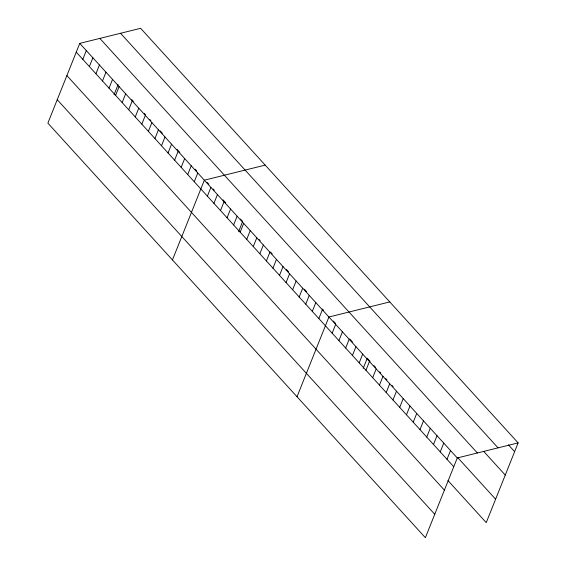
<?xml version="1.0" encoding="UTF-8"?>
<svg xmlns="http://www.w3.org/2000/svg" width="566" height="566" viewBox="0 0 566 566"><rect width="100%" height="100%" fill="white"/><g stroke="black" fill="none" stroke-linecap="round" stroke-linejoin="round"><path stroke-width="0.85" d="M79.756 43.384L47.869 123.119L425.377 537.7L457.271 457.958L518.131 442.881L140.623 28.3L79.756 43.384L457.271 457.958M82.806 59.352L86.315 50.579M89.364 66.555L92.874 57.782M95.923 73.75L99.432 64.984M102.481 80.952L105.984 72.186M109.033 88.154L112.542 79.382M114.035 94.77L118.096 84.617M115.591 95.357L119.101 86.584M122.15 102.552L125.659 93.786M128.708 109.754L132.211 100.989M135.26 116.957L138.769 108.184M141.818 124.159L145.328 115.386M148.377 131.354L151.886 122.589M154.935 138.557L158.438 129.791M161.487 145.759L164.996 136.986M168.045 152.962L171.555 144.189M174.604 160.157L178.113 151.391M181.162 167.359L184.665 158.593M187.714 174.561L191.223 165.788M194.272 181.764L197.782 172.991M172.446 259.935L204.34 180.193L265.199 165.109M207.389 196.161L210.892 187.396M213.941 203.364L217.45 194.591M220.499 210.566L224.009 201.793M227.058 217.761L230.567 208.995M233.617 224.964L237.119 216.198M238.619 231.579L242.673 221.433L240.493 219.028M240.168 232.166L243.677 223.393M246.726 239.368L250.236 230.595M253.285 246.564L256.794 237.798M259.844 253.766L263.346 245M266.395 260.968L269.904 252.195M272.954 268.171L276.463 259.398M279.512 275.366L283.021 266.6M286.071 282.568L289.573 273.803M292.622 289.771L296.131 280.998M299.181 296.973L302.69 288.2M305.739 304.168L309.248 295.402M312.298 311.371L315.8 302.605M318.849 318.573L322.358 309.8M297.023 396.745L328.917 317.002L389.783 301.919M332.164 333.19L335.673 324.424M338.921 340.612L342.43 331.839M345.677 348.026L349.18 339.26M352.434 355.448L355.936 346.675M359.184 362.863L362.693 354.097M363.195 368.388L367.256 358.243M365.94 370.284L369.449 361.518M372.697 377.706L376.206 368.933M379.453 385.121L382.963 376.355M386.21 392.542L389.712 383.769M392.967 399.957L396.469 391.191M399.716 407.378L403.225 398.613M406.473 414.8L409.982 406.027M413.23 422.215L416.739 413.449M419.986 429.636L423.495 420.863M426.743 437.051L430.252 428.285M433.499 444.473L437.002 435.707M440.249 451.894L443.758 443.121M447.006 459.309L450.515 450.543M518.131 442.881L486.244 522.616L447.961 480.576M508.431 444.848L514.628 451.647M120.537 33.274L498.052 447.855M483.866 451.576L505.261 475.065M99.842 38.403L477.357 452.984M131.758 99.623L133.399 101.42M144.323 113.419L145.42 114.622M149.785 119.426L150.881 120.622M160.171 130.824L162.357 133.222M177.108 149.424L179.839 152.424M195.143 169.227L196.777 171.024M207.163 182.429L208.797 184.226M213.17 189.03L214.266 190.226M223.004 199.826L225.735 202.826M259.065 239.432L260.162 240.635M270.541 252.033L272.182 253.837M286.389 269.437L288.575 271.836M304.416 289.233L306.602 291.639M322.45 309.036L323.54 310.239M333.381 321.035L335.56 323.441M349.767 339.041L352.505 342.041M367.815 358.858L370.072 361.334M374.013 365.657L375.697 367.518M379.637 371.841L380.762 373.079M385.835 378.64L386.96 379.878M392.026 385.446L393.151 386.677M457.887 457.774L495.611 499.198M76.254 52.15L453.762 466.731M66.887 75.568L444.395 490.149M57.237 99.701L434.745 514.282"/></g></svg>
